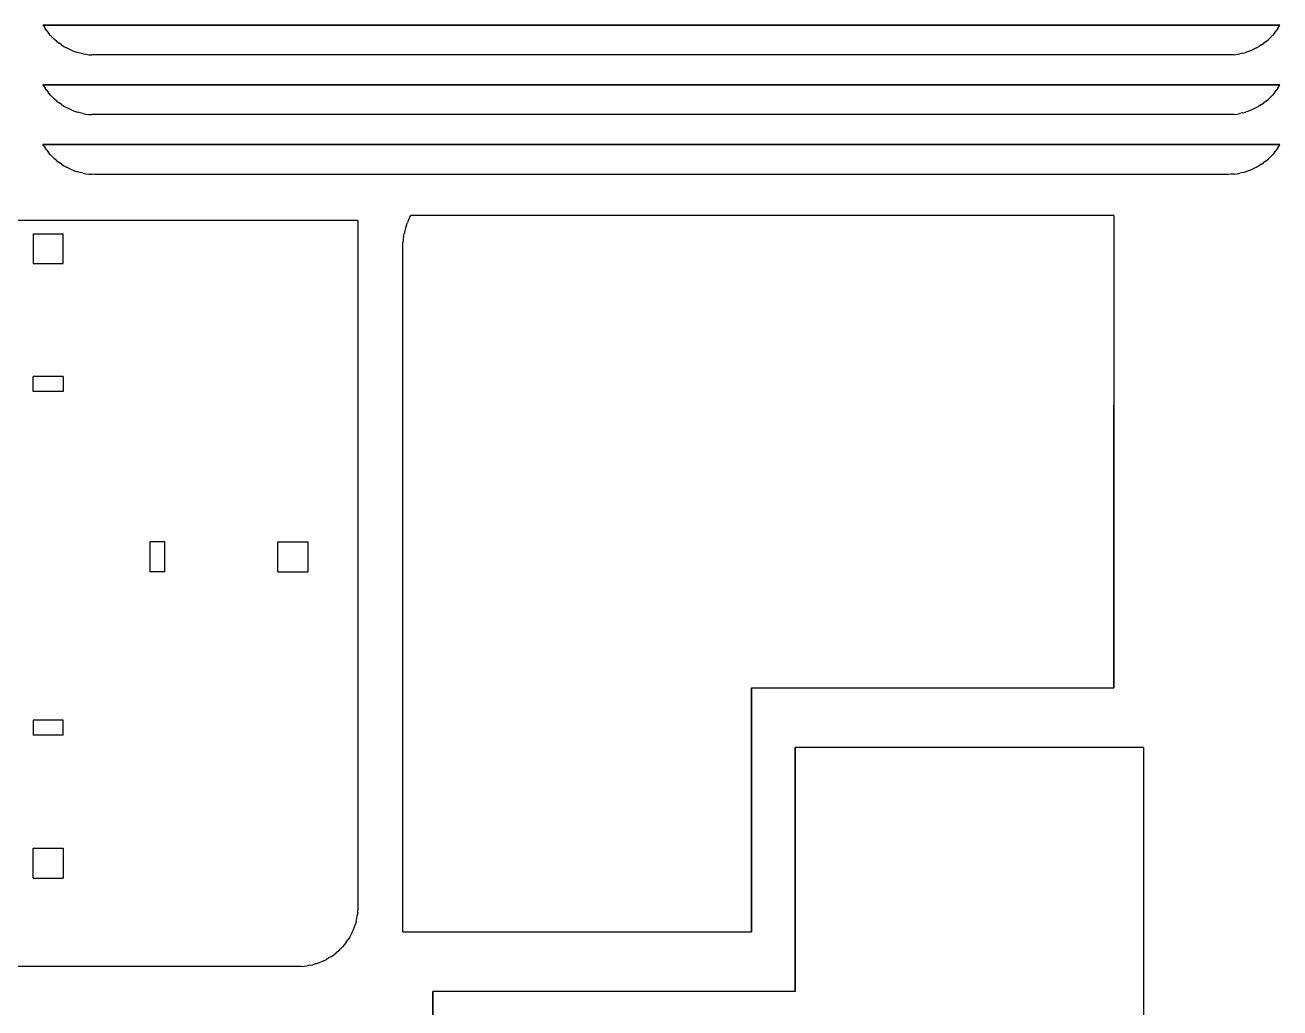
# Model space of a CAD drawing. Header units: millimetres. Extents: x 384 to 828, y -77 to 301.
# Drawn here: x 593.1 to 803.5, y 135.9 to 300.6 of the extents above; entities that cross this region are included whole.
import ezdxf

# ---------------------------------------------------------------- set-up
doc = ezdxf.new("R2010")
doc.units = ezdxf.units.MM
doc.header["$MEASUREMENT"] = 0
doc.layers.get('0').update_dxf_attribs({"linetype": 'CONTINUOUS'})

msp = doc.modelspace()

# ---------------------------------------------------------------- linework, layer by layer
at = {"color": 1}
for p, q in [((596.14, 300.55), (596.22, 300.41)), ((596.22, 300.41), (596.14, 300.55)), ((596.14, 300.55), (803.46, 300.55)), ((803.46, 300.55), (596.14, 300.55)), ((596.22, 300.41), (596.49, 300)), ((596.22, 300.41), (596.49, 300)), ((596.77, 299.6), (596.49, 300)), ((596.77, 299.6), (596.49, 300)), ((596.77, 299.6), (597.07, 299.21)), ((596.77, 299.6), (597.07, 299.21)), ((597.39, 298.84), (597.07, 299.21)), ((597.39, 298.84), (597.07, 299.21)), ((597.39, 298.84), (597.73, 298.48)), ((597.39, 298.84), (597.73, 298.48)), ((802.21, 298.84), (801.87, 298.48)), ((802.21, 298.84), (801.87, 298.48)), ((802.53, 299.21), (802.21, 298.84)), ((802.53, 299.21), (802.21, 298.84)), ((802.53, 299.21), (802.83, 299.6)), ((802.53, 299.21), (802.83, 299.6)), ((803.11, 300), (802.83, 299.6)), ((803.11, 300), (802.83, 299.6)), ((803.11, 300), (803.38, 300.41)), ((803.11, 300), (803.38, 300.41)), ((803.38, 300.41), (803.46, 300.55)), ((803.38, 300.41), (803.46, 300.55)), ((597.73, 298.48), (598.08, 298.15)), ((597.73, 298.48), (598.08, 298.15)), ((598.46, 297.82), (598.08, 298.15)), ((598.46, 297.82), (598.08, 298.15)), ((598.46, 297.82), (598.84, 297.52)), ((598.46, 297.82), (598.84, 297.52)), ((599.24, 297.24), (598.84, 297.52)), ((599.24, 297.24), (598.84, 297.52)), ((599.24, 297.24), (599.66, 296.98)), ((599.24, 297.24), (599.66, 296.98)), ((599.66, 296.98), (600.09, 296.74)), ((599.66, 296.98), (600.09, 296.74)), ((600.52, 296.51), (600.09, 296.74)), ((600.52, 296.51), (600.09, 296.74)), ((799.51, 296.74), (799.08, 296.51)), ((799.51, 296.74), (799.08, 296.51)), ((799.51, 296.74), (799.94, 296.98)), ((799.51, 296.74), (799.94, 296.98)), ((800.36, 297.24), (799.94, 296.98)), ((800.36, 297.24), (799.94, 296.98)), ((800.36, 297.24), (800.76, 297.52)), ((800.36, 297.24), (800.76, 297.52)), ((801.14, 297.82), (800.76, 297.52)), ((801.14, 297.82), (800.76, 297.52)), ((801.14, 297.82), (801.52, 298.15)), ((801.14, 297.82), (801.52, 298.15)), ((801.52, 298.15), (801.87, 298.48)), ((801.52, 298.15), (801.87, 298.48)), ((600.97, 296.32), (600.52, 296.51)), ((600.97, 296.32), (600.52, 296.51)), ((600.97, 296.32), (601.43, 296.14)), ((600.97, 296.32), (601.43, 296.14)), ((601.43, 296.14), (601.9, 295.99)), ((601.43, 296.14), (601.9, 295.99)), ((602.37, 295.85), (601.9, 295.99)), ((602.37, 295.85), (601.9, 295.99)), ((602.85, 295.75), (602.37, 295.85)), ((602.85, 295.75), (602.37, 295.85)), ((602.85, 295.75), (603.33, 295.66)), ((602.85, 295.75), (603.33, 295.66)), ((603.33, 295.66), (603.82, 295.6)), ((603.33, 295.66), (603.82, 295.6)), ((603.82, 295.6), (604.31, 295.57)), ((603.82, 295.6), (604.31, 295.57)), ((604.8, 295.55), (604.31, 295.57)), ((604.8, 295.55), (604.31, 295.57)), ((794.8, 295.55), (604.8, 295.55)), ((794.8, 295.55), (604.8, 295.55)), ((795.29, 295.57), (794.8, 295.55)), ((795.29, 295.57), (794.8, 295.55)), ((795.78, 295.6), (795.29, 295.57)), ((795.78, 295.6), (795.29, 295.57)), ((795.78, 295.6), (796.27, 295.66)), ((795.78, 295.6), (796.27, 295.66)), ((796.27, 295.66), (796.75, 295.75)), ((796.27, 295.66), (796.75, 295.75)), ((797.23, 295.85), (796.75, 295.75)), ((797.23, 295.85), (796.75, 295.75)), ((797.23, 295.85), (797.7, 295.99)), ((797.23, 295.85), (797.7, 295.99)), ((798.17, 296.14), (797.7, 295.99)), ((798.17, 296.14), (797.7, 295.99)), ((798.63, 296.32), (798.17, 296.14)), ((798.63, 296.32), (798.17, 296.14)), ((799.08, 296.51), (798.63, 296.32)), ((799.08, 296.51), (798.63, 296.32)), ((596.14, 290.55), (596.22, 290.41)), ((596.22, 290.41), (596.14, 290.55)), ((596.14, 290.55), (803.46, 290.55)), ((803.46, 290.55), (596.14, 290.55)), ((596.22, 290.41), (596.49, 290)), ((596.22, 290.41), (596.49, 290)), ((803.11, 290), (803.38, 290.41)), ((803.11, 290), (803.38, 290.41)), ((803.38, 290.41), (803.46, 290.55)), ((803.38, 290.41), (803.46, 290.55)), ((596.77, 289.6), (596.49, 290)), ((596.77, 289.6), (596.49, 290)), ((596.77, 289.6), (597.07, 289.21)), ((596.77, 289.6), (597.07, 289.21)), ((597.39, 288.84), (597.07, 289.21)), ((597.39, 288.84), (597.07, 289.21)), ((597.39, 288.84), (597.73, 288.48)), ((597.39, 288.84), (597.73, 288.48)), ((597.73, 288.48), (598.08, 288.15)), ((597.73, 288.48), (598.08, 288.15)), ((598.46, 287.82), (598.08, 288.15)), ((598.46, 287.82), (598.08, 288.15)), ((801.14, 287.82), (801.52, 288.15)), ((801.14, 287.82), (801.52, 288.15)), ((801.52, 288.15), (801.87, 288.48)), ((801.52, 288.15), (801.87, 288.48)), ((802.21, 288.84), (801.87, 288.48)), ((802.21, 288.84), (801.87, 288.48)), ((802.53, 289.21), (802.21, 288.84)), ((802.53, 289.21), (802.21, 288.84)), ((802.53, 289.21), (802.83, 289.6)), ((802.53, 289.21), (802.83, 289.6)), ((803.11, 290), (802.83, 289.6)), ((803.11, 290), (802.83, 289.6)), ((598.46, 287.82), (598.84, 287.52)), ((598.46, 287.82), (598.84, 287.52)), ((599.24, 287.24), (598.84, 287.52)), ((599.24, 287.24), (598.84, 287.52)), ((599.24, 287.24), (599.66, 286.98)), ((599.24, 287.24), (599.66, 286.98)), ((599.66, 286.98), (600.09, 286.74)), ((599.66, 286.98), (600.09, 286.74)), ((600.52, 286.51), (600.09, 286.74)), ((600.52, 286.51), (600.09, 286.74)), ((600.97, 286.32), (600.52, 286.51)), ((600.97, 286.32), (600.52, 286.51)), ((600.97, 286.32), (601.43, 286.14)), ((600.97, 286.32), (601.43, 286.14)), ((601.43, 286.14), (601.9, 285.99)), ((601.43, 286.14), (601.9, 285.99)), ((798.17, 286.14), (797.7, 285.99)), ((798.17, 286.14), (797.7, 285.99)), ((798.63, 286.32), (798.17, 286.14)), ((798.63, 286.32), (798.17, 286.14)), ((799.08, 286.51), (798.63, 286.32)), ((799.08, 286.51), (798.63, 286.32)), ((799.51, 286.74), (799.08, 286.51)), ((799.51, 286.74), (799.08, 286.51)), ((799.51, 286.74), (799.94, 286.98)), ((799.51, 286.74), (799.94, 286.98)), ((800.36, 287.24), (799.94, 286.98)), ((800.36, 287.24), (799.94, 286.98)), ((800.36, 287.24), (800.76, 287.52)), ((800.36, 287.24), (800.76, 287.52)), ((801.14, 287.82), (800.76, 287.52)), ((801.14, 287.82), (800.76, 287.52)), ((602.37, 285.85), (601.9, 285.99)), ((602.37, 285.85), (601.9, 285.99)), ((602.85, 285.75), (602.37, 285.85)), ((602.85, 285.75), (602.37, 285.85)), ((602.85, 285.75), (603.33, 285.66)), ((602.85, 285.75), (603.33, 285.66)), ((603.33, 285.66), (603.82, 285.6)), ((603.33, 285.66), (603.82, 285.6)), ((603.82, 285.6), (604.31, 285.57)), ((603.82, 285.6), (604.31, 285.57)), ((604.8, 285.55), (604.31, 285.57)), ((604.8, 285.55), (604.31, 285.57)), ((794.8, 285.55), (604.8, 285.55)), ((794.8, 285.55), (604.8, 285.55)), ((795.29, 285.57), (794.8, 285.55)), ((795.29, 285.57), (794.8, 285.55)), ((795.78, 285.6), (795.29, 285.57)), ((795.78, 285.6), (795.29, 285.57)), ((795.78, 285.6), (796.27, 285.66)), ((795.78, 285.6), (796.27, 285.66)), ((796.27, 285.66), (796.75, 285.75)), ((796.27, 285.66), (796.75, 285.75)), ((797.23, 285.85), (796.75, 285.75)), ((797.23, 285.85), (796.75, 285.75)), ((797.23, 285.85), (797.7, 285.99)), ((797.23, 285.85), (797.7, 285.99)), ((596.14, 280.55), (596.22, 280.41)), ((596.22, 280.41), (596.14, 280.55)), ((596.14, 280.55), (803.46, 280.55)), ((803.46, 280.55), (596.14, 280.55)), ((596.22, 280.41), (596.49, 280)), ((596.22, 280.41), (596.49, 280)), ((596.77, 279.6), (596.49, 280)), ((596.77, 279.6), (596.49, 280)), ((803.11, 280), (802.83, 279.6)), ((803.11, 280), (802.83, 279.6)), ((803.11, 280), (803.38, 280.41)), ((803.11, 280), (803.38, 280.41)), ((803.38, 280.41), (803.46, 280.55)), ((803.38, 280.41), (803.46, 280.55)), ((596.77, 279.6), (597.07, 279.21)), ((596.77, 279.6), (597.07, 279.21)), ((597.39, 278.84), (597.07, 279.21)), ((597.39, 278.84), (597.07, 279.21)), ((597.39, 278.84), (597.73, 278.48)), ((597.39, 278.84), (597.73, 278.48)), ((597.73, 278.48), (598.08, 278.15)), ((597.73, 278.48), (598.08, 278.15)), ((598.46, 277.82), (598.08, 278.15)), ((598.46, 277.82), (598.08, 278.15)), ((598.46, 277.82), (598.84, 277.52)), ((598.46, 277.82), (598.84, 277.52)), ((801.14, 277.82), (800.76, 277.52)), ((801.14, 277.82), (800.76, 277.52)), ((801.14, 277.82), (801.52, 278.15)), ((801.14, 277.82), (801.52, 278.15)), ((801.52, 278.15), (801.87, 278.48)), ((801.52, 278.15), (801.87, 278.48)), ((802.21, 278.84), (801.87, 278.48)), ((802.21, 278.84), (801.87, 278.48)), ((802.53, 279.21), (802.21, 278.84)), ((802.53, 279.21), (802.21, 278.84)), ((802.53, 279.21), (802.83, 279.6)), ((802.53, 279.21), (802.83, 279.6)), ((599.24, 277.24), (598.84, 277.52)), ((599.24, 277.24), (598.84, 277.52)), ((599.24, 277.24), (599.66, 276.98)), ((599.24, 277.24), (599.66, 276.98)), ((599.66, 276.98), (600.09, 276.74)), ((599.66, 276.98), (600.09, 276.74)), ((600.52, 276.51), (600.09, 276.74)), ((600.52, 276.51), (600.09, 276.74)), ((600.97, 276.32), (600.52, 276.51)), ((600.97, 276.32), (600.52, 276.51)), ((600.97, 276.32), (601.43, 276.14)), ((600.97, 276.32), (601.43, 276.14)), ((601.43, 276.14), (601.9, 275.99)), ((601.43, 276.14), (601.9, 275.99)), ((602.37, 275.85), (601.9, 275.99)), ((602.37, 275.85), (601.9, 275.99)), ((602.85, 275.75), (602.37, 275.85)), ((602.85, 275.75), (602.37, 275.85)), ((602.85, 275.75), (603.33, 275.66)), ((602.85, 275.75), (603.33, 275.66)), ((603.33, 275.66), (603.82, 275.6)), ((603.33, 275.66), (603.82, 275.6)), ((603.82, 275.6), (604.31, 275.57)), ((603.82, 275.6), (604.31, 275.57)), ((604.8, 275.55), (604.31, 275.57)), ((604.8, 275.55), (604.31, 275.57)), ((794.8, 275.55), (604.8, 275.55)), ((794.8, 275.55), (604.8, 275.55)), ((795.29, 275.57), (794.8, 275.55)), ((795.29, 275.57), (794.8, 275.55)), ((795.78, 275.6), (795.29, 275.57)), ((795.78, 275.6), (795.29, 275.57)), ((795.78, 275.6), (796.27, 275.66)), ((795.78, 275.6), (796.27, 275.66)), ((796.27, 275.66), (796.75, 275.75)), ((796.27, 275.66), (796.75, 275.75)), ((797.23, 275.85), (796.75, 275.75)), ((797.23, 275.85), (796.75, 275.75)), ((797.23, 275.85), (797.7, 275.99)), ((797.23, 275.85), (797.7, 275.99)), ((798.17, 276.14), (797.7, 275.99)), ((798.17, 276.14), (797.7, 275.99)), ((798.63, 276.32), (798.17, 276.14)), ((798.63, 276.32), (798.17, 276.14)), ((799.08, 276.51), (798.63, 276.32)), ((799.08, 276.51), (798.63, 276.32)), ((799.51, 276.74), (799.08, 276.51)), ((799.51, 276.74), (799.08, 276.51)), ((799.51, 276.74), (799.94, 276.98)), ((799.51, 276.74), (799.94, 276.98)), ((800.36, 277.24), (799.94, 276.98)), ((800.36, 277.24), (799.94, 276.98)), ((800.36, 277.24), (800.76, 277.52)), ((800.36, 277.24), (800.76, 277.52)), ((648.93, 267.83), (590.51, 267.83)), ((648.93, 267.83), (590.51, 267.83)), ((648.93, 267.83), (648.93, 152.83)), ((648.93, 267.83), (648.93, 152.83)), ((657.05, 267.02), (657.23, 267.48)), ((657.05, 267.02), (657.23, 267.48)), ((657.43, 267.93), (657.23, 267.48)), ((657.43, 267.93), (657.23, 267.48)), ((657.43, 267.93), (657.65, 268.37)), ((657.43, 267.93), (657.65, 268.37)), ((657.65, 268.37), (657.81, 268.65)), ((657.65, 268.37), (657.81, 268.65)), ((775.62, 268.65), (657.81, 268.65)), ((775.62, 268.65), (657.81, 268.65)), ((775.62, 268.65), (775.62, 236.88)), ((775.62, 268.65), (775.62, 236.88)), ((594.51, 265.59), (594.51, 260.59)), ((594.51, 265.59), (599.51, 265.59)), ((599.51, 260.59), (599.51, 265.59)), ((656.57, 265.12), (656.51, 264.63)), ((656.57, 265.12), (656.51, 264.63)), ((656.57, 265.12), (656.66, 265.6)), ((656.57, 265.12), (656.66, 265.6)), ((656.76, 266.08), (656.66, 265.6)), ((656.76, 266.08), (656.66, 265.6)), ((656.9, 266.55), (656.76, 266.08)), ((656.9, 266.55), (656.76, 266.08)), ((657.05, 267.02), (656.9, 266.55)), ((657.05, 267.02), (656.9, 266.55)), ((656.47, 263.65), (656.48, 264.14)), ((656.47, 263.65), (656.48, 264.14)), ((656.47, 148.65), (656.47, 263.65)), ((656.47, 148.65), (656.47, 263.65)), ((656.51, 264.63), (656.48, 264.14)), ((656.51, 264.63), (656.48, 264.14)), ((594.51, 260.59), (599.51, 260.59)), ((594.51, 239.17), (594.51, 241.67)), ((599.51, 241.67), (594.51, 241.67)), ((599.51, 241.67), (599.51, 239.17)), ((599.51, 239.17), (594.51, 239.17)), ((775.62, 236.88), (775.62, 189.51)), ((775.62, 189.51), (775.62, 236.88)), ((614.06, 213.97), (614.06, 208.97)), ((616.56, 213.97), (614.06, 213.97)), ((616.56, 208.97), (616.56, 213.97)), ((635.51, 208.97), (635.51, 213.97)), ((635.51, 213.97), (640.51, 213.97)), ((640.51, 213.97), (640.51, 208.97)), ((616.56, 208.97), (614.06, 208.97)), ((635.51, 208.97), (640.51, 208.97)), ((714.89, 189.51), (714.89, 148.65)), ((714.89, 148.65), (714.89, 189.51)), ((714.89, 189.51), (775.62, 189.51)), ((714.89, 189.51), (775.62, 189.51)), ((594.51, 184.07), (594.51, 181.57)), ((599.51, 184.07), (594.51, 184.07)), ((599.51, 181.57), (599.51, 184.07)), ((599.51, 181.57), (594.51, 181.57)), ((722.19, 138.65), (722.19, 179.51)), ((722.19, 179.51), (722.19, 138.65)), ((780.62, 179.51), (722.19, 179.51)), ((780.62, 179.51), (722.19, 179.51)), ((780.62, 179.51), (780.62, 64.51)), ((780.62, 179.51), (780.62, 64.51)), ((594.51, 157.64), (594.51, 162.64)), ((594.51, 162.64), (599.51, 162.64)), ((599.51, 162.64), (599.51, 157.64)), ((594.51, 157.64), (599.51, 157.64)), ((648.89, 151.85), (648.82, 151.37)), ((648.89, 151.85), (648.82, 151.37)), ((648.89, 151.85), (648.92, 152.34)), ((648.89, 151.85), (648.92, 152.34)), ((648.93, 152.83), (648.92, 152.34)), ((648.93, 152.83), (648.92, 152.34)), ((648.17, 149.01), (648.35, 149.46)), ((648.17, 149.01), (648.35, 149.46)), ((648.35, 149.46), (648.5, 149.93)), ((648.35, 149.46), (648.5, 149.93)), ((648.63, 150.4), (648.5, 149.93)), ((648.63, 150.4), (648.5, 149.93)), ((648.63, 150.4), (648.74, 150.88)), ((648.63, 150.4), (648.74, 150.88)), ((648.74, 150.88), (648.82, 151.37)), ((648.74, 150.88), (648.82, 151.37)), ((646.97, 146.88), (647.25, 147.28)), ((646.97, 146.88), (647.25, 147.28)), ((647.51, 147.69), (647.25, 147.28)), ((647.51, 147.69), (647.25, 147.28)), ((647.75, 148.12), (647.51, 147.69)), ((647.75, 148.12), (647.51, 147.69)), ((647.97, 148.56), (647.75, 148.12)), ((647.97, 148.56), (647.75, 148.12)), ((647.97, 148.56), (648.17, 149.01)), ((647.97, 148.56), (648.17, 149.01)), ((656.47, 148.65), (714.89, 148.65)), ((656.47, 148.65), (714.89, 148.65)), ((645.65, 145.42), (645.28, 145.1)), ((645.65, 145.42), (645.28, 145.1)), ((645.65, 145.42), (646, 145.76)), ((645.65, 145.42), (646, 145.76)), ((646, 145.76), (646.34, 146.12)), ((646, 145.76), (646.34, 146.12)), ((646.66, 146.49), (646.34, 146.12)), ((646.66, 146.49), (646.34, 146.12)), ((646.97, 146.88), (646.66, 146.49)), ((646.97, 146.88), (646.66, 146.49)), ((640.88, 143.03), (640.4, 142.94)), ((640.88, 143.03), (640.4, 142.94)), ((640.88, 143.03), (641.36, 143.13)), ((640.88, 143.03), (641.36, 143.13)), ((641.84, 143.26), (641.36, 143.13)), ((641.84, 143.26), (641.36, 143.13)), ((641.84, 143.26), (642.3, 143.42)), ((641.84, 143.26), (642.3, 143.42)), ((642.3, 143.42), (642.76, 143.59)), ((642.3, 143.42), (642.76, 143.59)), ((643.21, 143.79), (642.76, 143.59)), ((643.21, 143.79), (642.76, 143.59)), ((643.21, 143.79), (643.65, 144.01)), ((643.21, 143.79), (643.65, 144.01)), ((644.07, 144.26), (643.65, 144.01)), ((644.07, 144.26), (643.65, 144.01)), ((644.49, 144.52), (644.07, 144.26)), ((644.49, 144.52), (644.07, 144.26)), ((644.49, 144.52), (644.89, 144.8)), ((644.49, 144.52), (644.89, 144.8)), ((644.89, 144.8), (645.28, 145.1)), ((644.89, 144.8), (645.28, 145.1)), ((638.93, 142.83), (448.93, 142.83)), ((638.93, 142.83), (448.93, 142.83)), ((639.42, 142.85), (638.93, 142.83)), ((639.42, 142.85), (638.93, 142.83)), ((639.42, 142.85), (639.91, 142.88)), ((639.42, 142.85), (639.91, 142.88)), ((639.91, 142.88), (640.4, 142.94)), ((639.91, 142.88), (640.4, 142.94)), ((661.47, 91.29), (661.47, 138.65)), ((661.47, 138.65), (661.47, 91.29)), ((722.19, 138.65), (661.47, 138.65)), ((722.19, 138.65), (661.47, 138.65))]:
    msp.add_line(p, q, dxfattribs=at)

doc.saveas('drawing.dxf')
